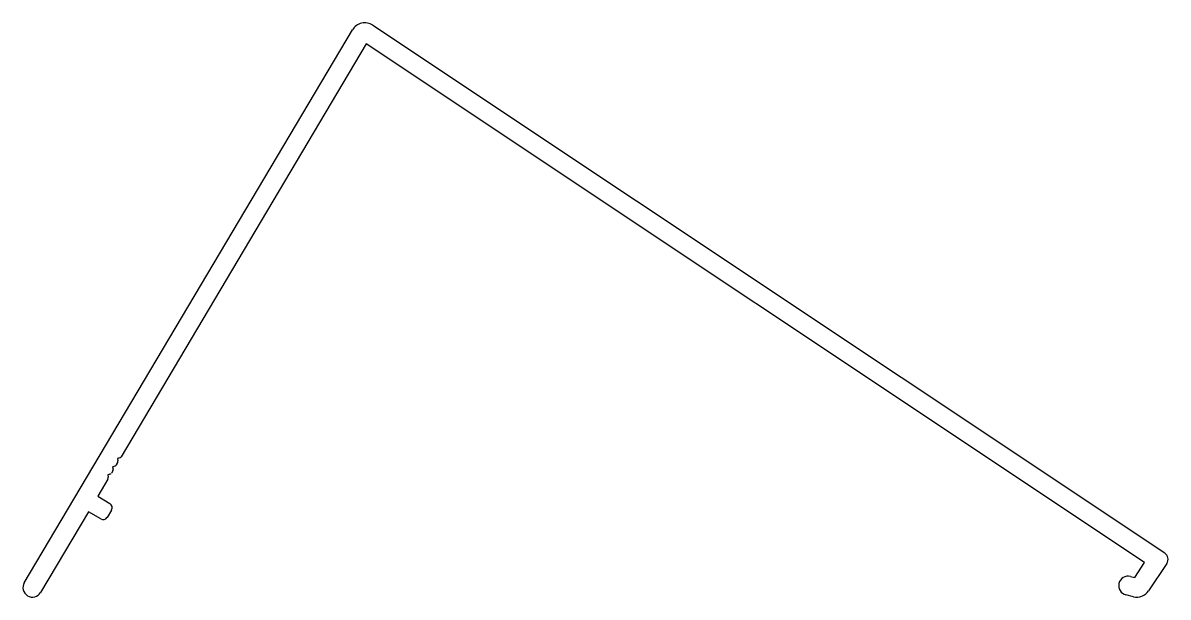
# Model space of a CAD drawing. Extents: x -51 to 70, y 7 to 67.
import ezdxf

# ---------------------------------------------------------------- set-up
doc = ezdxf.new("R2010")
doc.units = 0
doc.layers.get('0').update_dxf_attribs({"linetype": 'CONTINUOUS'})

msp = doc.modelspace()

# ---------------------------------------------------------------- linework, layer by layer
at = {"linetype": 'CONTINUOUS'}
for p, q in [((-50.76, 8.12), (-16.16, 66.42)), ((-14.04, 66.9), (69.43, 11.26)), ((-14.71, 64.95), (-40.56, 21.39)), ((67.32, 10.26), (-14.71, 64.95)), ((-40.92, 20.78), (-41.07, 20.53)), ((-41.07, 20.53), (-40.92, 20.78)), ((-40.92, 20.78), (-41.07, 20.53)), ((-41.07, 20.53), (-40.92, 20.78)), ((-40.92, 20.78), (-41.07, 20.53)), ((-40.71, 21.28), (-40.95, 21.22)), ((-40.95, 21.21), (-40.89, 20.97)), ((-40.56, 21.39), (-40.56, 21.39)), ((-41.73, 19.56), (-41.97, 19.5)), ((-41.97, 19.49), (-41.92, 19.25)), ((-41.43, 19.92), (-41.58, 19.67)), ((-41.22, 20.42), (-41.46, 20.36)), ((-41.46, 20.35), (-41.4, 20.11)), ((-41.94, 19.06), (-43.02, 17.25)), ((-43.02, 17.25), (-41.73, 16.48)), ((-41.56, 15.79), (-42.02, 15.02)), ((-43.99, 15.61), (-49.04, 7.1)), ((-42.7, 14.85), (-43.99, 15.61)), ((66.27, 8.68), (67.32, 10.26)), ((69.66, 10.15), (67.74, 7.28)), ((65.81, 8.79), (66.27, 8.68)), ((-50.41, 6.75), (-50.41, 6.75)), ((66.14, 6.65), (65.34, 6.85))]:
    msp.add_line(p, q, dxfattribs=at)
for centre, radius, start, end in [((-14.87, 65.66), 1.5, 56.3085, 149.3085), ((-41.29, 20.66), 0.25, 284.3085, 329.3085), ((-40.95, 21.21), 0.008, 104.3085, 194.3085), ((-41.14, 20.91), 0.25, 329.3085, 14.3085), ((-40.78, 21.52), 0.25, 284.3085, 329.3085), ((-41.97, 19.49), 0.008, 104.3085, 194.3085), ((-41.8, 19.8), 0.25, 284.3085, 329.3085), ((-41.46, 20.35), 0.008, 104.3085, 194.3085), ((-41.65, 20.05), 0.25, 329.3085, 14.3085), ((-42.16, 19.19), 0.25, 329.3085, 14.3085), ((-41.99, 16.05), 0.5, 329.3085, 59.3085), ((-42.45, 15.28), 0.5, 239.3085, 329.3085), ((68.99, 10.59), 0.8, 326.3085, 56.3085), ((65.58, 7.82), 1, 76.3085, 166.3085), ((-49.9, 7.61), 1, 149.3085, 239.3085), ((65.58, 7.82), 1, 166.3085, 256.3085), ((66.49, 8.11), 1.5, 256.3085, 326.3085), ((-49.9, 7.61), 1, 239.3085, 329.3085)]:
    msp.add_arc(centre, radius, start, end, dxfattribs=at)

doc.saveas('drawing.dxf')
